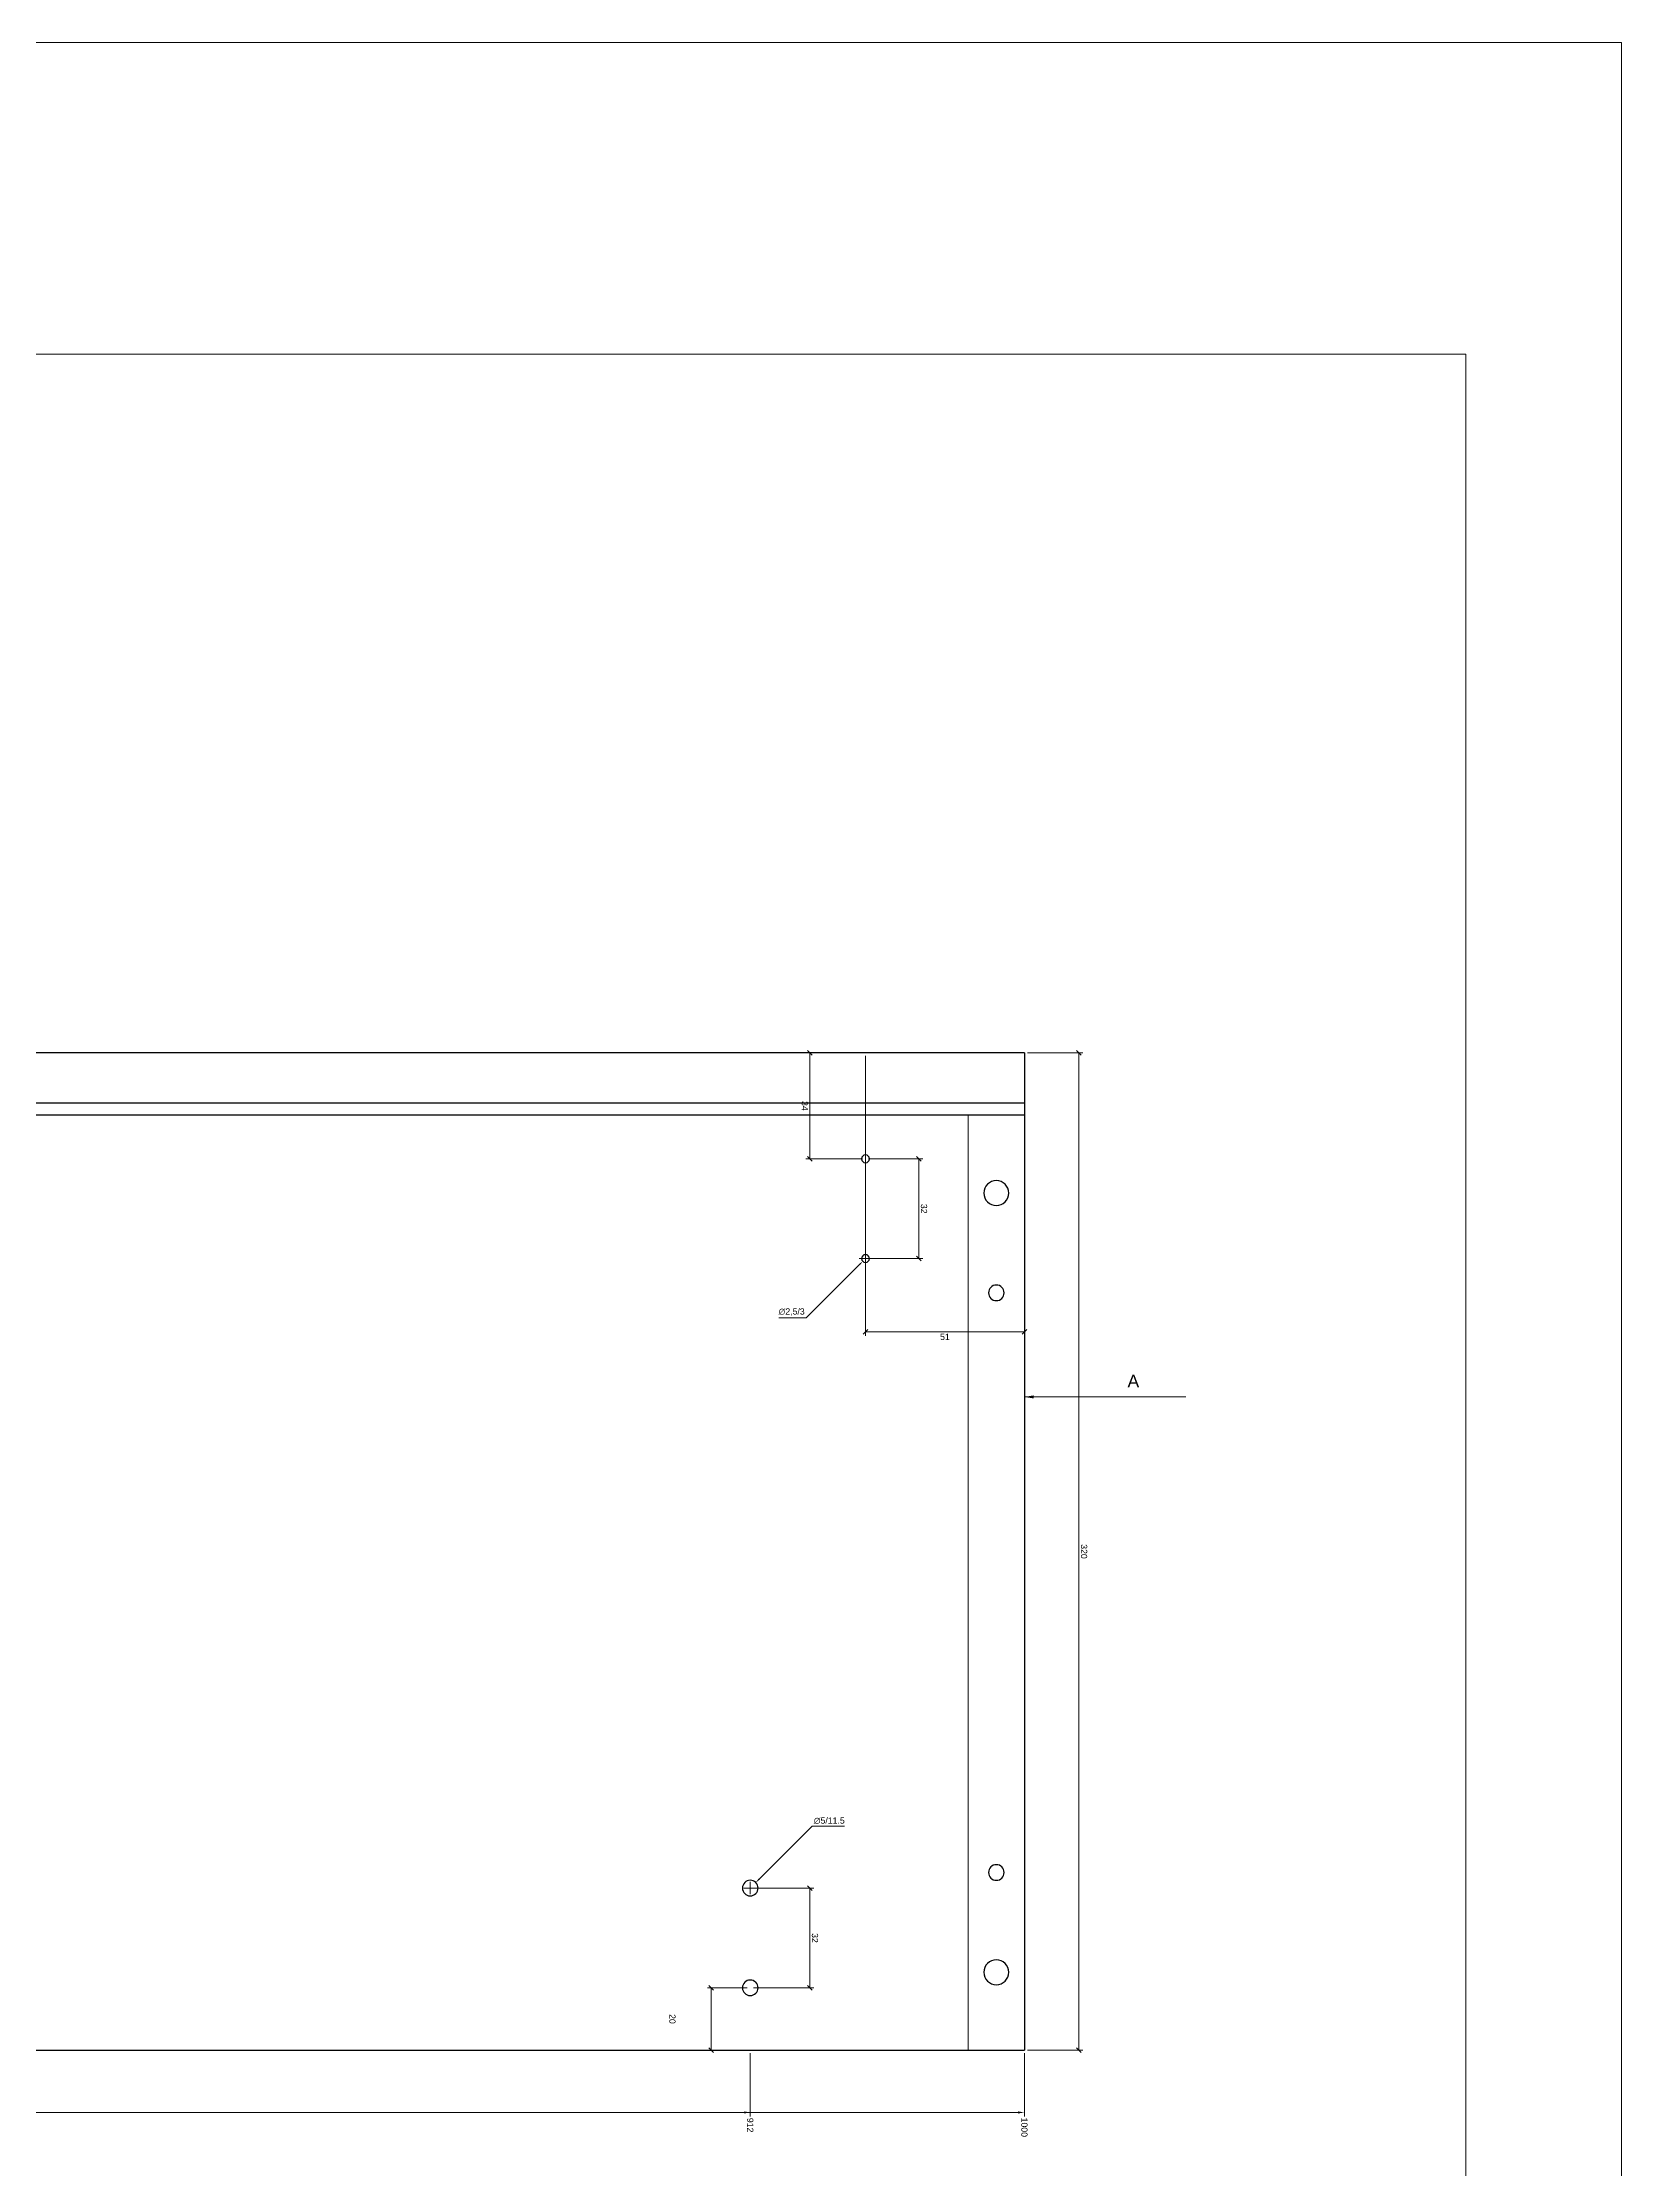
# Paper-space layout 'Right cabinet side' of a CAD drawing. Header units: millimetres. Extents: x -4 to 1481, y -4 to 1046.
# Drawn here: x 974 to 1481, y 364 to 1046 of the extents above; entities that cross this region are included whole.
import ezdxf

# ---------------------------------------------------------------- set-up
doc = ezdxf.new("R2010")
doc.units = ezdxf.units.MM
doc.layers.get('0').update_dxf_attribs({"true_color": 0xc2c2ced6})
for name, color, linetype, true_color in [('New project_cabinet-001_Right cabinet side_Machining group1_View from above2', 1, 'Continuous', 0xc2ff0000), ('New project_cabinet-001_Right cabinet side_Machining group2_View from above', 1, 'Continuous', 0xc2ff0000), ('New project_cabinet-001_Right cabinet side_View from above', 1, 'Continuous', 0xc2ff0000)]:
    doc.layers.add(name, color=color, linetype=linetype, true_color=true_color)
doc.layers.add('TitleBlock', color=7, linetype='Continuous')
doc.styles.add('Blum_Dimension', font='arial.ttf', dxfattribs={"height": 2})
doc.styles.add('Blum_ViewInfo', font='arial.ttf', dxfattribs={"height": 4})
doc.dimstyles.new('Blum_Chain', dxfattribs={"dimtxt": 2, "dimasz": 2, "dimexe": 1.25, "dimexo": 1, "dimtad": 0, "dimjust": 4, "dimtih": 1, "dimtoh": 1, "dimtxsty": 'Blum_Dimension', "dimblk1": 'DOTSMALL', "dimsah": 1, "dimcen": 2, "dimadec": 0, "dimazin": 2, "dimtfac": 1, "dimtix": 1, "dimtmove": 0, "dimatfit": 3, "dimldrblk": 'OBLIQUE', "dimfxl": 1, "dimlwd": 5, "dimlwe": 5, "dimarcsym": 0})
doc.dimstyles.new('Blum_Default', dxfattribs={"dimtxt": 2, "dimasz": 1.5, "dimexe": 1.25, "dimexo": 1, "dimtad": 1, "dimtxsty": 'Blum_Dimension', "dimblk": 'OBLIQUE', "dimcen": 2, "dimadec": 0, "dimazin": 2, "dimtfac": 1, "dimtix": 1, "dimtmove": 0, "dimatfit": 3, "dimfxl": 1, "dimlwd": 5, "dimlwe": 5, "dimarcsym": 0})
doc.dimstyles.new('Blum_Default$4', dxfattribs={"dimtxt": 2, "dimasz": 1.5, "dimexe": 1.25, "dimexo": 1, "dimtad": 1, "dimtih": 1, "dimtoh": 1, "dimtxsty": 'Blum_Dimension', "dimblk1": 'OBLIQUE', "dimsah": 1, "dimcen": 2, "dimadec": 0, "dimazin": 2, "dimtfac": 1, "dimtofl": 0, "dimtmove": 0, "dimatfit": 3, "dimfxl": 1, "dimlwd": 5, "dimlwe": 5, "dimarcsym": 0})
doc.dimstyles.new('Blum_ViewInfo', dxfattribs={"dimtxt": 4, "dimasz": 3, "dimexe": 1.25, "dimexo": 1, "dimtad": 1, "dimtxsty": 'Blum_ViewInfo', "dimblk": 'OBLIQUE', "dimcen": 0.09, "dimadec": 0, "dimazin": 2, "dimtfac": 1, "dimtofl": 0, "dimtmove": 0, "dimatfit": 2, "dimfxl": 1, "dimlwd": 20, "dimlwe": 20, "dimarcsym": 0})

# ---------------------------------------------------------------- blocks, each defined once
blk = doc.blocks.new('TitleBlock_Right cabinet side')
at = {"layer": 'TitleBlock', "lineweight": 0}
for points in [[(-0.79, -0.79, 0), (-0.79, 209.21, 0), (296.21, 209.21, 0), (296.21, -0.79, 0)], [(9.21, 9.21, 0), (9.21, 189.21, 0), (286.21, 189.21, 0), (286.21, 9.21, 0)]]:
    blk.add_polyline3d(points, close=True, dxfattribs=at)
blk = doc.blocks.new('_DotSmall')
at = {"color": 0, "linetype": 'ByBlock', "const_width": 0.5}
blk.add_lwpolyline([(-0.0625, 0, 1), (0.0625, 0, 1)], format="xyb", close=True, dxfattribs=at)
blk = doc.blocks.new('*D307')
at = {"layer": 'Defpoints', "color": 0, "lineweight": 0}
for p in [(289.35, 401.83), (1201.35, 401.83), (1201.35, 381.83)]:
    blk.add_point(p, dxfattribs=at)
at = {"layer": 'New project_cabinet-001_Right cabinet side_View from above', "color": 0, "lineweight": 5}
for p, q in [((289.35, 400.83), (289.35, 380.58)), ((1201.35, 400.83), (1201.35, 380.58)), ((289.35, 381.83), (1199.35, 381.83))]:
    blk.add_line(p, q, dxfattribs=at)
at = {"layer": 'New project_cabinet-001_Right cabinet side_View from above', "color": 0, "lineweight": 0}
blk.add_solid([(1199.35, 381.49), (1199.35, 382.16), (1201.35, 381.83)], dxfattribs=at)
at = {"layer": 'New project_cabinet-001_Right cabinet side_View from above', "color": 0, "lineweight": 5, "xscale": 2, "yscale": 2, "zscale": 2, "rotation": 180}
blk.add_blockref('_DotSmall', (289.35, 381.83), dxfattribs=at)
at = {"layer": 'New project_cabinet-001_Right cabinet side_View from above', "color": 0, "lineweight": 0, "insert": (1201.35, 377.75), "char_height": 2, "attachment_point": 5, "rotation": 270, "style": 'Blum_Dimension'}
blk.add_mtext('912', dxfattribs=at)
blk = doc.blocks.new('_Oblique')
at = {"color": 0, "linetype": 'ByBlock', "lineweight": -2}
blk.add_line((-0.5, -0.5), (0.5, 0.5), dxfattribs=at)
blk = doc.blocks.new('*D310')
at = {"layer": 'Defpoints', "color": 0, "lineweight": 0}
for p in [(289.35, 401.83), (1289.35, 401.83), (1289.35, 381.83)]:
    blk.add_point(p, dxfattribs=at)
at = {"layer": 'New project_cabinet-001_Right cabinet side_View from above', "color": 0, "lineweight": 5}
for p, q in [((289.35, 400.83), (289.35, 380.58)), ((1289.35, 400.83), (1289.35, 380.58)), ((289.35, 381.83), (1287.35, 381.83))]:
    blk.add_line(p, q, dxfattribs=at)
at = {"layer": 'New project_cabinet-001_Right cabinet side_View from above', "color": 0, "lineweight": 0}
blk.add_solid([(1287.35, 381.49), (1287.35, 382.16), (1289.35, 381.83)], dxfattribs=at)
at = {"layer": 'New project_cabinet-001_Right cabinet side_View from above', "color": 0, "lineweight": 5, "xscale": 2, "yscale": 2, "zscale": 2, "rotation": 180}
blk.add_blockref('_DotSmall', (289.35, 381.83), dxfattribs=at)
at = {"layer": 'New project_cabinet-001_Right cabinet side_View from above', "color": 0, "lineweight": 0, "insert": (1289.35, 377.06), "char_height": 2, "attachment_point": 5, "rotation": 270, "style": 'Blum_Dimension'}
blk.add_mtext('1000', dxfattribs=at)
blk = doc.blocks.new('*D337')
at = {"layer": 'Defpoints', "color": 0, "lineweight": 0}
for p in [(1188.85, 421.83), (1201.35, 421.83), (1201.35, 401.83)]:
    blk.add_point(p, dxfattribs=at)
at = {"layer": 'New project_cabinet-001_Right cabinet side_View from above', "color": 0, "lineweight": 5}
for p, q in [((1200.35, 421.83), (1187.6, 421.83)), ((1188.85, 401.83), (1188.85, 421.83)), ((1200.35, 401.83), (1187.6, 401.83))]:
    blk.add_line(p, q, dxfattribs=at)
at = {"layer": 'New project_cabinet-001_Right cabinet side_View from above', "color": 0, "lineweight": 5, "xscale": 1.5, "yscale": 1.5, "zscale": 1.5}
for p, rotation in [((1188.85, 421.83), 90), ((1188.85, 401.83), 270)]:
    blk.add_blockref('_Oblique', p, dxfattribs=dict(at, rotation=rotation))
at = {"layer": 'New project_cabinet-001_Right cabinet side_View from above', "color": 0, "lineweight": 0, "insert": (1176.35, 411.83), "char_height": 2, "attachment_point": 5, "rotation": 270, "style": 'Blum_Dimension'}
blk.add_mtext('20', dxfattribs=at)
blk = doc.blocks.new('*D340')
at = {"layer": 'Defpoints', "color": 0, "lineweight": 0}
for p in [(1201.35, 453.83), (1220.47, 453.83), (1201.35, 421.83)]:
    blk.add_point(p, dxfattribs=at)
at = {"layer": 'New project_cabinet-001_Right cabinet side_View from above', "color": 0, "lineweight": 5}
for p, q in [((1202.35, 453.83), (1221.72, 453.83)), ((1220.47, 421.83), (1220.47, 453.83)), ((1202.35, 421.83), (1221.72, 421.83))]:
    blk.add_line(p, q, dxfattribs=at)
at = {"layer": 'New project_cabinet-001_Right cabinet side_View from above', "color": 0, "lineweight": 5, "xscale": 1.5, "yscale": 1.5, "zscale": 1.5}
for p, rotation in [((1220.47, 453.83), 90), ((1220.47, 421.83), 270)]:
    blk.add_blockref('_Oblique', p, dxfattribs=dict(at, rotation=rotation))
at = {"layer": 'New project_cabinet-001_Right cabinet side_View from above', "color": 0, "lineweight": 0, "insert": (1222.12, 437.83), "char_height": 2, "attachment_point": 5, "rotation": 270, "style": 'Blum_Dimension'}
blk.add_mtext('32', dxfattribs=at)
blk = doc.blocks.new('*D343')
at = {"layer": 'Defpoints', "color": 0, "lineweight": 0}
for p in [(1220.47, 721.83), (1238.35, 721.83), (1238.35, 687.83)]:
    blk.add_point(p, dxfattribs=at)
at = {"layer": 'New project_cabinet-001_Right cabinet side_View from above', "color": 0, "lineweight": 5}
for p, q in [((1237.35, 721.83), (1219.22, 721.83)), ((1220.47, 687.83), (1220.47, 721.83)), ((1237.35, 687.83), (1219.22, 687.83))]:
    blk.add_line(p, q, dxfattribs=at)
at = {"layer": 'New project_cabinet-001_Right cabinet side_View from above', "color": 0, "lineweight": 5, "xscale": 1.5, "yscale": 1.5, "zscale": 1.5}
for p, rotation in [((1220.47, 721.83), 90), ((1220.47, 687.83), 270)]:
    blk.add_blockref('_Oblique', p, dxfattribs=dict(at, rotation=rotation))
at = {"layer": 'New project_cabinet-001_Right cabinet side_View from above', "color": 0, "lineweight": 0, "insert": (1218.83, 704.83), "char_height": 2, "attachment_point": 5, "rotation": 270, "style": 'Blum_Dimension'}
blk.add_mtext('34', dxfattribs=at)
blk = doc.blocks.new('*D346')
at = {"layer": 'Defpoints', "color": 0, "lineweight": 0}
for p in [(1238.35, 687.83), (1255.47, 687.83), (1238.35, 655.83)]:
    blk.add_point(p, dxfattribs=at)
at = {"layer": 'New project_cabinet-001_Right cabinet side_View from above', "color": 0, "lineweight": 5}
for p, q in [((1239.35, 687.83), (1256.72, 687.83)), ((1255.47, 655.83), (1255.47, 687.83)), ((1239.35, 655.83), (1256.72, 655.83))]:
    blk.add_line(p, q, dxfattribs=at)
at = {"layer": 'New project_cabinet-001_Right cabinet side_View from above', "color": 0, "lineweight": 5, "xscale": 1.5, "yscale": 1.5, "zscale": 1.5}
for p, rotation in [((1255.47, 687.83), 90), ((1255.47, 655.83), 270)]:
    blk.add_blockref('_Oblique', p, dxfattribs=dict(at, rotation=rotation))
at = {"layer": 'New project_cabinet-001_Right cabinet side_View from above', "color": 0, "lineweight": 0, "insert": (1257.12, 671.83), "char_height": 2, "attachment_point": 5, "rotation": 270, "style": 'Blum_Dimension'}
blk.add_mtext('32', dxfattribs=at)
blk = doc.blocks.new('*D349')
at = {"layer": 'Defpoints', "color": 0, "lineweight": 0}
for p in [(1238.35, 721.83), (1289.35, 721.83), (1289.35, 632.33)]:
    blk.add_point(p, dxfattribs=at)
at = {"layer": 'New project_cabinet-001_Right cabinet side_View from above', "color": 0, "lineweight": 5}
for p, q in [((1238.35, 720.83), (1238.35, 631.08)), ((1289.35, 720.83), (1289.35, 631.08)), ((1238.35, 632.33), (1289.35, 632.33))]:
    blk.add_line(p, q, dxfattribs=at)
at = {"layer": 'New project_cabinet-001_Right cabinet side_View from above', "color": 0, "lineweight": 5, "xscale": 1.5, "yscale": 1.5, "zscale": 1.5, "rotation": 180}
blk.add_blockref('_Oblique', (1238.35, 632.33), dxfattribs=at)
at = {"layer": 'New project_cabinet-001_Right cabinet side_View from above', "color": 0, "lineweight": 5, "xscale": 1.5, "yscale": 1.5, "zscale": 1.5}
blk.add_blockref('_Oblique', (1289.35, 632.33), dxfattribs=at)
at = {"layer": 'New project_cabinet-001_Right cabinet side_View from above', "color": 0, "lineweight": 0, "insert": (1263.85, 630.68), "char_height": 2, "attachment_point": 5, "style": 'Blum_Dimension'}
blk.add_mtext('51', dxfattribs=at)
blk = doc.blocks.new('*D358')
at = {"layer": 'Defpoints', "color": 0, "lineweight": 0}
for p in [(1199.58, 452.06), (1203.12, 455.6)]:
    blk.add_point(p, dxfattribs=at)
at = {"layer": 'New project_cabinet-001_Right cabinet side_Machining group1_View from above2', "color": 0, "lineweight": 5}
for p, q in [((1221.24, 473.72), (1204.18, 456.66)), ((1231.58, 473.72), (1221.24, 473.72)), ((1199.35, 453.83), (1203.35, 453.83)), ((1201.35, 451.83), (1201.35, 455.83))]:
    blk.add_line(p, q, dxfattribs=at)
at = {"layer": 'New project_cabinet-001_Right cabinet side_Machining group1_View from above2', "color": 0, "lineweight": 0}
blk.add_solid([(1204, 456.83), (1204.35, 456.48), (1203.12, 455.6)], dxfattribs=at)
at = {"layer": 'New project_cabinet-001_Right cabinet side_Machining group1_View from above2', "color": 0, "lineweight": 0, "insert": (1226.72, 475.42), "char_height": 2, "attachment_point": 5, "style": 'Blum_Dimension'}
blk.add_mtext('∅5/11.5', dxfattribs=at)
blk = doc.blocks.new('*D364')
at = {"layer": 'Defpoints', "color": 0, "lineweight": 0}
for p in [(1239.23, 656.71), (1237.47, 654.94)]:
    blk.add_point(p, dxfattribs=at)
at = {"layer": 'New project_cabinet-001_Right cabinet side_Machining group2_View from above', "color": 0, "lineweight": 5}
for p, q in [((1236.35, 655.83), (1240.35, 655.83)), ((1238.35, 653.83), (1238.35, 657.83)), ((1219.35, 636.82), (1236.41, 653.88)), ((1210.57, 636.82), (1219.35, 636.82))]:
    blk.add_line(p, q, dxfattribs=at)
at = {"layer": 'New project_cabinet-001_Right cabinet side_Machining group2_View from above', "color": 0, "lineweight": 0}
blk.add_solid([(1236.23, 654.06), (1236.58, 653.71), (1237.47, 654.94)], dxfattribs=at)
at = {"layer": 'New project_cabinet-001_Right cabinet side_Machining group2_View from above', "color": 0, "lineweight": 0, "insert": (1214.65, 638.68), "char_height": 2, "attachment_point": 5, "style": 'Blum_Dimension'}
blk.add_mtext('∅2,5/3', dxfattribs=at)
blk = doc.blocks.new('*D367')
at = {"layer": 'Defpoints', "color": 0, "lineweight": 0}
for p in [(1289.35, 721.83), (1306.85, 721.83), (1289.35, 401.83)]:
    blk.add_point(p, dxfattribs=at)
at = {"layer": 'New project_cabinet-001_Right cabinet side_View from above', "color": 0, "lineweight": 5}
for p, q in [((1290.35, 721.83), (1308.1, 721.83)), ((1306.85, 401.83), (1306.85, 721.83)), ((1290.35, 401.83), (1308.1, 401.83))]:
    blk.add_line(p, q, dxfattribs=at)
at = {"layer": 'New project_cabinet-001_Right cabinet side_View from above', "color": 0, "lineweight": 5, "xscale": 1.5, "yscale": 1.5, "zscale": 1.5}
for p, rotation in [((1306.85, 721.83), 90), ((1306.85, 401.83), 270)]:
    blk.add_blockref('_Oblique', p, dxfattribs=dict(at, rotation=rotation))
at = {"layer": 'New project_cabinet-001_Right cabinet side_View from above', "color": 0, "lineweight": 0, "insert": (1308.5, 561.83), "char_height": 2, "attachment_point": 5, "rotation": 270, "style": 'Blum_Dimension'}
blk.add_mtext('320', dxfattribs=at)

psp = doc.layouts.new('Right cabinet side')

# ---------------------------------------------------------------- linework, layer by layer
at = {"linetype": 'Continuous', "lineweight": 30}
for p, q in [((1289.35, 721.828), (289.35, 721.828)), ((1289.35, 721.828), (1289.35, 705.828)), ((289.35, 705.828), (1289.35, 705.828)), ((1289.35, 705.828), (1289.35, 701.828)), ((1289.35, 701.828), (289.35, 701.828)), ((1289.35, 701.828), (1289.35, 401.828)), ((289.35, 401.828), (1289.35, 401.828))]:
    psp.add_line(p, q, dxfattribs=at)
at = {"linetype": 'Continuous', "lineweight": 5}
for p, q in [((1271.35, 401.828), (1271.35, 701.828)), ((1271.35, 701.828), (1289.35, 701.828)), ((1289.35, 701.828), (1289.35, 401.828)), ((1271.35, 401.828), (1289.35, 401.828))]:
    psp.add_line(p, q, dxfattribs=at)
at = {"linetype": 'Continuous', "lineweight": 30, "extrusion": (0, 0, -1)}
for centre, radius in [((-1238.35, 687.828), 1.25), ((-1280.35, 676.828), 4), ((-1238.35, 655.828), 1.25), ((-1280.35, 644.828), 2.5), ((-1280.35, 458.828), 2.5), ((-1201.35, 453.828), 2.5), ((-1280.35, 426.828), 4), ((-1201.35, 421.828), 2.5)]:
    psp.add_circle(centre, radius, dxfattribs=at)

# ---------------------------------------------------------------- block references
at = {"lineweight": 0, "xscale": 5, "yscale": 5, "zscale": 5}
psp.add_blockref('TitleBlock_Right cabinet side', (0, 0), dxfattribs=at)

# ---------------------------------------------------------------- texts
at = {"lineweight": 0, "insert": (1322.475, 614.553), "char_height": 4, "attachment_point": 7, "style": 'Blum_ViewInfo'}
psp.add_mtext('A', dxfattribs=at)

# ---------------------------------------------------------------- dimensions: what is measured, and where the dimension line sits
at = {"layer": 'New project_cabinet-001_Right cabinet side_Machining group1_View from above2', "lineweight": 0}
dim = psp.add_diameter_dim_2p(p1=(1199.582, 452.06), p2=(1203.117, 455.595), dimstyle='Blum_Default$4', override={"dimscale": 0, "dimpost": '/11.5'}, dxfattribs=at)
dim.commit()
dim.dimension.update_dxf_attribs({"geometry": '*D358', "text_midpoint": (1226.72, 473.715), "dimtype": 163})
at = {"layer": 'New project_cabinet-001_Right cabinet side_Machining group2_View from above', "lineweight": 0}
dim = psp.add_diameter_dim_2p(p1=(1239.234, 656.712), p2=(1237.466, 654.944), dimstyle='Blum_Default$4', override={"dimscale": 0, "dimpost": '/3'}, dxfattribs=at)
dim.commit()
dim.dimension.update_dxf_attribs({"geometry": '*D364', "text_midpoint": (1214.648, 636.824), "dimtype": 163})
at = {"layer": 'New project_cabinet-001_Right cabinet side_View from above', "lineweight": 0}
for base, p1, p2, override, picture, middle in [((1220.475, 721.828), (1238.35, 687.828), (1238.35, 721.828), {"dimscale": 0, "dimtad": 4}, '*D343', (1218.828, 704.828)), ((1306.85, 721.828), (1289.35, 401.828), (1289.35, 721.828), {"dimscale": 0}, '*D367', (1308.497, 561.828)), ((1255.475, 687.828), (1238.35, 655.828), (1238.35, 687.828), {"dimscale": 0}, '*D346', (1257.122, 671.828)), ((1220.475, 453.828), (1201.35, 421.828), (1201.35, 453.828), {"dimscale": 0}, '*D340', (1222.122, 437.828))]:
    dim = psp.add_linear_dim(base=base, p1=p1, p2=p2, angle=90, dimstyle='Blum_Default', override=override, dxfattribs=at)
    dim.commit()
    dim.dimension.update_dxf_attribs({"geometry": picture, "text_midpoint": middle})
for base, p1, p2, dimstyle, override, picture, middle in [((1289.35, 632.328), (1238.35, 721.828), (1289.35, 721.828), 'Blum_Default', {"dimscale": 0, "dimtad": 4}, '*D349', (1263.85, 630.681)), ((1201.35, 381.828), (289.35, 401.828), (1201.35, 401.828), 'Blum_Chain', {"dimscale": 0}, '*D307', (1201.35, 377.753)), ((1289.35, 381.828), (289.35, 401.828), (1289.35, 401.828), 'Blum_Chain', {"dimscale": 0}, '*D310', (1289.35, 377.064))]:
    dim = psp.add_linear_dim(base=base, p1=p1, p2=p2, dimstyle=dimstyle, override=override, dxfattribs=at)
    dim.commit()
    dim.dimension.update_dxf_attribs({"geometry": picture, "text_midpoint": middle})
dim = psp.add_linear_dim(base=(1188.85, 421.828), p1=(1201.35, 401.828), p2=(1201.35, 421.828), angle=90, dimstyle='Blum_Default', override={"dimscale": 0, "dimtad": 4, "dimtmove": 2}, dxfattribs=at)
dim.commit()
dim.dimension.update_dxf_attribs({"geometry": '*D337', "text_midpoint": (1176.35, 411.828), "dimtype": 160})

# ---------------------------------------------------------------- leaders
at = {"lineweight": 0}
psp.add_leader([(1289.35, 611.428), (1341.151, 611.428)], dimstyle='Blum_ViewInfo', override={"dimscale": 0}, dxfattribs=at)

doc.saveas('drawing.dxf')
